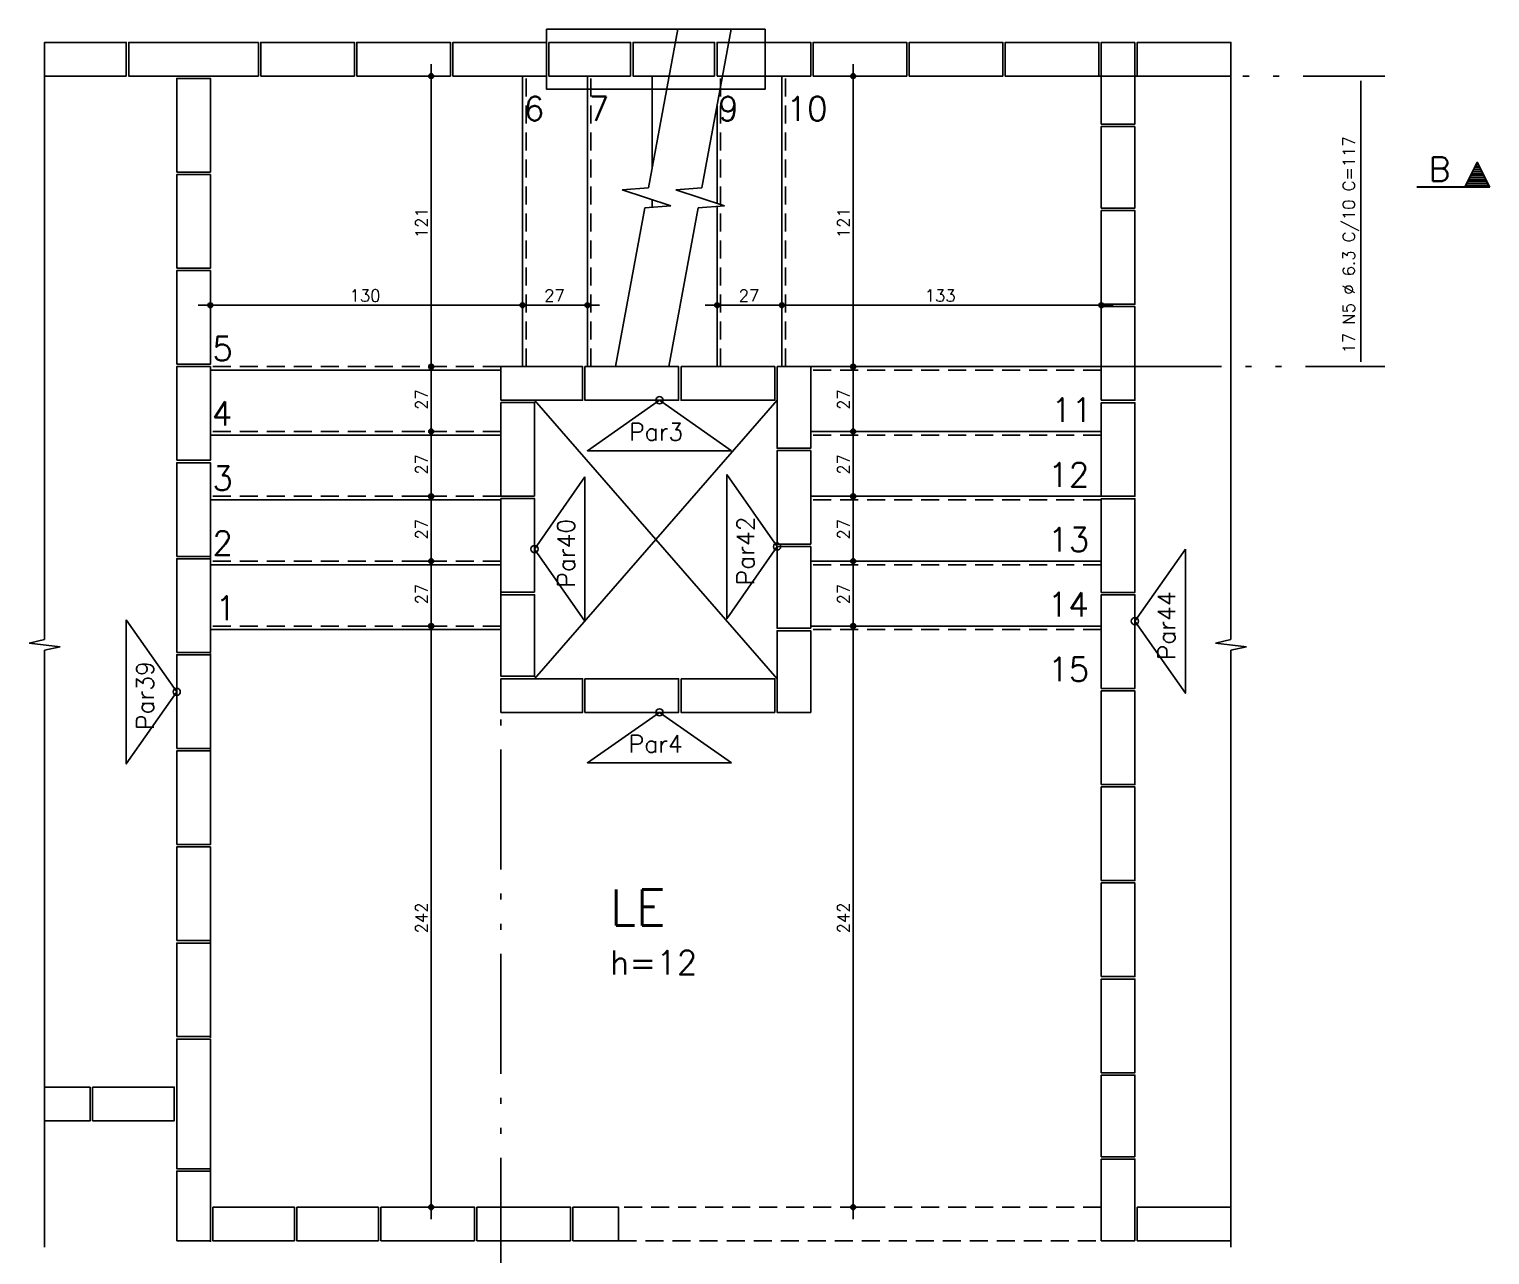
# Model space of a CAD drawing. Extents: x -2 to 86, y -1.5 to 60.9.
# Drawn here: x 15.39 to 39.72, y 19.59 to 40 of the extents above; entities that cross this region are included whole.
import ezdxf

# ---------------------------------------------------------------- set-up
doc = ezdxf.new("R2010")
doc.units = 0
doc.header["$MEASUREMENT"] = 0
doc.linetypes.add('ESTILO_TQS_0001', pattern=[0.45, 0.3, -0.15])
doc.linetypes.add('ESTILO_TQS_0004', pattern=[3.3, 2, -0.4, 0.05, -0.4, 0.05, -0.4])
for name, color, linetype in [('PENA_01', 1, 'CONTINUOUS'), ('PENA_02', 2, 'CONTINUOUS'), ('PENA_03', 3, 'CONTINUOUS'), ('PENA_04', 4, 'CONTINUOUS'), ('PENA_05', 5, 'CONTINUOUS')]:
    doc.layers.add(name, color=color, linetype=linetype)
doc.styles.get("Standard").update_dxf_attribs({"font": 'ROMANS.SHX'})

msp = doc.modelspace()

# ---------------------------------------------------------------- linework, layer by layer
at = {"layer": 'PENA_01', "linetype": 'Continuous'}
for p, q in [((25.708, 37.36), (26.196, 40.004)), ((26.6, 37.36), (27.088, 40.004)), ((15.651, 39.784), (15.651, 29.841)), ((35.411, 39.784), (35.411, 29.841)), ((22.089, 34.184), (22.089, 39.424)), ((29.118, 39.424), (29.118, 34.184)), ((22.211, 39.224), (21.889, 39.224)), ((29.031, 39.224), (28.918, 39.224)), ((25.158, 34.384), (25.646, 37.028)), ((26.05, 34.384), (26.539, 37.028)), ((18.411, 35.404), (18.411, 35.607)), ((23.611, 35.527), (23.611, 35.607)), ((23.611, 35.527), (23.611, 35.607)), ((26.851, 35.519), (26.851, 35.207)), ((27.931, 35.597), (27.931, 35.607)), ((27.931, 35.597), (27.931, 35.607)), ((33.251, 35.626), (33.251, 35.207)), ((18.211, 35.407), (23.811, 35.407)), ((23.411, 35.407), (24.891, 35.407)), ((24.691, 35.486), (24.691, 35.207)), ((26.651, 35.407), (28.131, 35.407)), ((27.731, 35.407), (33.451, 35.407)), ((22.089, 33.104), (22.089, 34.584)), ((29.118, 34.584), (29.118, 33.104)), ((22.241, 34.384), (22.289, 34.384)), ((22.241, 34.384), (22.289, 34.384)), ((28.987, 34.384), (28.918, 34.384)), ((28.987, 34.384), (28.918, 34.384)), ((22.089, 32.024), (22.089, 33.504)), ((29.118, 33.504), (29.118, 32.024)), ((21.984, 33.304), (21.889, 33.304)), ((21.984, 33.304), (21.889, 33.304)), ((29.138, 33.304), (28.918, 33.304)), ((29.138, 33.304), (28.918, 33.304)), ((22.089, 30.944), (22.089, 32.424)), ((29.118, 32.424), (29.118, 30.944)), ((22.101, 32.224), (21.889, 32.224)), ((22.101, 32.224), (21.889, 32.224)), ((29.138, 32.224), (28.918, 32.224)), ((29.138, 32.224), (28.918, 32.224)), ((22.323, 31.144), (21.889, 31.144)), ((22.323, 31.144), (21.889, 31.144)), ((22.089, 29.864), (22.089, 31.344)), ((29.364, 31.144), (28.918, 31.144)), ((29.364, 31.144), (28.918, 31.144)), ((29.118, 31.344), (29.118, 29.864)), ((22.089, 20.184), (22.089, 30.264)), ((29.118, 30.264), (29.118, 20.184)), ((22.12, 30.064), (21.889, 30.064)), ((22.353, 30.064), (21.889, 30.064)), ((29.271, 30.064), (28.918, 30.064)), ((29.271, 30.064), (28.918, 30.064)), ((15.651, 29.659), (15.651, 19.715)), ((35.411, 29.659), (35.411, 19.715)), ((22.171, 20.384), (22.289, 20.384)), ((29.591, 20.384), (28.918, 20.384))]:
    msp.add_line(p, q, dxfattribs=at)
at = {"layer": 'PENA_01', "linetype": 'ESTILO_TQS_0001'}
for p, q in [((23.671, 34.384), (23.671, 39.224)), ((24.751, 34.384), (24.751, 39.224)), ((26.911, 34.384), (26.911, 39.224)), ((27.991, 34.384), (27.991, 39.224)), ((23.251, 34.384), (18.411, 34.384)), ((33.251, 34.324), (28.411, 34.324)), ((23.251, 33.304), (18.411, 33.304)), ((33.251, 33.244), (28.411, 33.244)), ((23.251, 32.224), (18.411, 32.224)), ((33.251, 32.164), (28.411, 32.164)), ((23.251, 31.144), (18.411, 31.144)), ((33.251, 31.084), (28.411, 31.084)), ((23.251, 30.064), (18.411, 30.064)), ((33.251, 30.004), (28.411, 30.004))]:
    msp.add_line(p, q, dxfattribs=at)
at = {"layer": 'PENA_01', "linetype": 'ESTILO_TQS_0004'}
for p, q in [((33.211, 39.224), (37.973, 39.224)), ((33.251, 34.384), (37.973, 34.384)), ((18.411, 32.004), (18.411, 16.558)), ((23.251, 31.406), (23.251, 16.558))]:
    msp.add_line(p, q, dxfattribs=at)
at = {"layer": 'PENA_01', "linetype": 'Continuous'}
for points in [[(17.011, 39.224), (15.651, 39.224), (15.651, 39.784), (17.011, 39.784), (17.011, 39.224)], [(19.211, 39.784), (17.051, 39.784), (17.051, 39.224), (19.211, 39.224), (19.211, 39.784)], [(19.251, 39.224), (20.811, 39.224), (20.811, 39.784), (19.251, 39.784), (19.251, 39.224)], [(20.851, 39.224), (22.411, 39.224), (22.411, 39.784), (20.851, 39.784), (20.851, 39.224)], [(22.451, 39.224), (24.011, 39.224), (24.011, 39.784), (22.451, 39.784), (22.451, 39.224)], [(25.411, 39.224), (24.051, 39.224), (24.051, 39.784), (25.411, 39.784), (25.411, 39.224)], [(26.811, 39.224), (25.451, 39.224), (25.451, 39.784), (26.811, 39.784), (26.811, 39.224)], [(26.851, 39.224), (28.411, 39.224), (28.411, 39.784), (26.851, 39.784), (26.851, 39.224)], [(28.451, 39.224), (30.011, 39.224), (30.011, 39.784), (28.451, 39.784), (28.451, 39.224)], [(30.051, 39.224), (31.611, 39.224), (31.611, 39.784), (30.051, 39.784), (30.051, 39.224)], [(31.651, 39.224), (33.211, 39.224), (33.211, 39.784), (31.651, 39.784), (31.651, 39.224)], [(33.811, 39.784), (33.811, 38.424), (33.251, 38.424), (33.251, 39.784), (33.811, 39.784)], [(33.851, 39.224), (35.411, 39.224), (35.411, 39.784), (33.851, 39.784), (33.851, 39.224)], [(17.851, 37.624), (17.851, 39.184), (18.411, 39.184), (18.411, 37.624), (17.851, 37.624)], [(33.811, 38.384), (33.811, 37.024), (33.251, 37.024), (33.251, 38.384), (33.811, 38.384)], [(17.851, 36.024), (17.851, 37.584), (18.411, 37.584), (18.411, 36.024), (17.851, 36.024)], [(33.251, 35.424), (33.251, 36.984), (33.811, 36.984), (33.811, 35.424), (33.251, 35.424)], [(17.851, 34.424), (17.851, 35.984), (18.411, 35.984), (18.411, 34.424), (17.851, 34.424)], [(33.251, 33.824), (33.251, 35.384), (33.811, 35.384), (33.811, 33.824), (33.251, 33.824)], [(17.851, 32.824), (17.851, 34.384), (18.411, 34.384), (18.411, 32.824), (17.851, 32.824)], [(23.251, 33.824), (24.611, 33.824), (24.611, 34.384), (23.251, 34.384), (23.251, 33.824)], [(24.651, 34.384), (26.211, 34.384), (26.211, 33.824), (24.651, 33.824), (24.651, 34.384)], [(26.251, 34.384), (27.811, 34.384), (27.811, 33.824), (26.251, 33.824), (26.251, 34.384)], [(27.851, 34.384), (27.851, 33.024), (28.411, 33.024), (28.411, 34.384), (27.851, 34.384)], [(23.811, 33.824), (27.851, 29.186)], [(23.811, 29.186), (27.851, 33.824)], [(23.811, 32.226), (23.811, 33.786), (23.251, 33.786), (23.251, 32.226), (23.811, 32.226)], [(33.251, 32.224), (33.251, 33.784), (33.811, 33.784), (33.811, 32.224), (33.251, 32.224)], [(28.411, 31.426), (28.411, 32.986), (27.851, 32.986), (27.851, 31.426), (28.411, 31.426)], [(17.851, 31.224), (17.851, 32.784), (18.411, 32.784), (18.411, 31.224), (17.851, 31.224)], [(23.811, 30.626), (23.811, 32.186), (23.251, 32.186), (23.251, 30.626), (23.811, 30.626)], [(33.251, 30.624), (33.251, 32.184), (33.811, 32.184), (33.811, 30.624), (33.251, 30.624)], [(28.411, 30.026), (28.411, 31.386), (27.851, 31.386), (27.851, 30.026), (28.411, 30.026)], [(17.851, 29.624), (17.851, 31.184), (18.411, 31.184), (18.411, 29.624), (17.851, 29.624)], [(23.251, 30.586), (23.251, 29.226), (23.811, 29.226), (23.811, 30.586), (23.251, 30.586)], [(33.251, 29.024), (33.251, 30.584), (33.811, 30.584), (33.811, 29.024), (33.251, 29.024)], [(28.411, 28.626), (28.411, 29.986), (27.851, 29.986), (27.851, 28.626), (28.411, 28.626)], [(17.851, 28.024), (17.851, 29.584), (18.411, 29.584), (18.411, 28.024), (17.851, 28.024)], [(23.251, 28.626), (24.611, 28.626), (24.611, 29.186), (23.251, 29.186), (23.251, 28.626)], [(24.651, 29.186), (26.211, 29.186), (26.211, 28.626), (24.651, 28.626), (24.651, 29.186)], [(26.251, 29.186), (27.811, 29.186), (27.811, 28.626), (26.251, 28.626), (26.251, 29.186)], [(33.251, 27.424), (33.251, 28.984), (33.811, 28.984), (33.811, 27.424), (33.251, 27.424)], [(17.851, 26.424), (17.851, 27.984), (18.411, 27.984), (18.411, 26.424), (17.851, 26.424)], [(33.251, 25.824), (33.251, 27.384), (33.811, 27.384), (33.811, 25.824), (33.251, 25.824)], [(17.851, 24.824), (17.851, 26.384), (18.411, 26.384), (18.411, 24.824), (17.851, 24.824)], [(33.251, 24.224), (33.251, 25.784), (33.811, 25.784), (33.811, 24.224), (33.251, 24.224)], [(17.851, 23.224), (17.851, 24.784), (18.411, 24.784), (18.411, 23.224), (17.851, 23.224)], [(33.251, 22.624), (33.251, 24.184), (33.811, 24.184), (33.811, 22.624), (33.251, 22.624)], [(18.411, 21.024), (18.411, 23.184), (17.851, 23.184), (17.851, 21.024), (18.411, 21.024)], [(15.651, 21.824), (16.411, 21.824), (16.411, 22.384)], [(16.411, 22.384), (15.651, 22.384)], [(16.451, 22.384), (17.811, 22.384), (17.811, 21.824), (16.451, 21.824), (16.451, 22.384)], [(33.811, 21.224), (33.811, 22.584), (33.251, 22.584), (33.251, 21.224), (33.811, 21.224)], [(33.811, 19.824), (33.811, 21.184), (33.251, 21.184), (33.251, 19.824), (33.811, 19.824)], [(17.851, 19.824), (17.851, 20.984), (18.411, 20.984), (18.411, 19.824), (17.851, 19.824)], [(18.451, 20.384), (19.811, 20.384), (19.811, 19.824), (18.451, 19.824), (18.451, 20.384)], [(19.851, 20.384), (21.211, 20.384), (21.211, 19.824), (19.851, 19.824), (19.851, 20.384)], [(22.811, 19.824), (21.251, 19.824), (21.251, 20.384), (22.811, 20.384), (22.811, 19.824)], [(24.411, 19.824), (22.851, 19.824), (22.851, 20.384), (24.411, 20.384), (24.411, 19.824)], [(25.211, 19.824), (24.451, 19.824), (24.451, 20.384), (25.211, 20.384), (25.211, 19.824)], [(33.851, 20.384), (35.411, 20.384), (35.411, 19.824), (33.851, 19.824), (33.851, 20.384)]]:
    msp.add_lwpolyline(points, dxfattribs=at)
at = {"layer": 'PENA_01', "linetype": 'ESTILO_TQS_0001'}
msp.add_lwpolyline([(25.211, 19.824), (33.251, 19.824), (33.251, 20.384), (25.211, 20.384), (25.211, 19.824)], dxfattribs=at)
at = {"layer": 'PENA_02', "linetype": 'Continuous'}
for points in [[(23.611, 34.384), (23.611, 39.224)], [(24.691, 34.384), (24.691, 39.224)], [(25.771, 37.705), (25.771, 39.224)], [(27.931, 34.384), (27.931, 39.224)], [(26.851, 37.103), (26.851, 38.721)], [(25.771, 37.038), (25.771, 37.164)], [(26.851, 34.384), (26.851, 37.053)], [(18.411, 34.324), (23.251, 34.324)], [(28.411, 34.384), (33.251, 34.384)], [(18.411, 33.244), (23.251, 33.244)], [(28.411, 33.304), (33.251, 33.304)], [(18.411, 32.164), (23.251, 32.164)], [(28.411, 32.224), (33.251, 32.224)], [(28.411, 31.144), (33.251, 31.144)], [(18.411, 31.084), (23.251, 31.084)], [(18.411, 30.004), (23.251, 30.004)], [(28.411, 30.064), (33.251, 30.064)]]:
    msp.add_lwpolyline(points, dxfattribs=at)
for centre, radius in [((22.089, 39.224), 0.04), ((22.089, 39.224), 0.02), ((29.118, 39.224), 0.04), ((29.118, 39.224), 0.02), ((18.411, 35.407), 0.04), ((18.411, 35.407), 0.02), ((23.611, 35.407), 0.04), ((23.611, 35.407), 0.04), ((23.611, 35.407), 0.02), ((23.611, 35.407), 0.02), ((24.691, 35.407), 0.04), ((24.691, 35.407), 0.02), ((26.851, 35.407), 0.04), ((26.851, 35.407), 0.02), ((27.931, 35.407), 0.04), ((27.931, 35.407), 0.04), ((27.931, 35.407), 0.02), ((27.931, 35.407), 0.02), ((33.251, 35.407), 0.04), ((33.251, 35.407), 0.02), ((22.089, 34.384), 0.04), ((22.089, 34.384), 0.04), ((22.089, 34.384), 0.02), ((22.089, 34.384), 0.02), ((29.118, 34.384), 0.04), ((29.118, 34.384), 0.04), ((29.118, 34.384), 0.02), ((29.118, 34.384), 0.02), ((22.089, 33.304), 0.04), ((22.089, 33.304), 0.04), ((29.118, 33.304), 0.04), ((29.118, 33.304), 0.04), ((22.089, 33.304), 0.02), ((22.089, 33.304), 0.02), ((29.118, 33.304), 0.02), ((29.118, 33.304), 0.02), ((22.089, 32.224), 0.04), ((22.089, 32.224), 0.04), ((22.089, 32.224), 0.02), ((22.089, 32.224), 0.02), ((29.118, 32.224), 0.04), ((29.118, 32.224), 0.04), ((29.118, 32.224), 0.02), ((29.118, 32.224), 0.02), ((22.089, 31.144), 0.04), ((22.089, 31.144), 0.04), ((22.089, 31.144), 0.02), ((22.089, 31.144), 0.02), ((29.118, 31.144), 0.04), ((29.118, 31.144), 0.04), ((29.118, 31.144), 0.02), ((29.118, 31.144), 0.02), ((22.089, 30.064), 0.04), ((22.089, 30.064), 0.04), ((22.089, 30.064), 0.02), ((22.089, 30.064), 0.02), ((29.118, 30.064), 0.04), ((29.118, 30.064), 0.04), ((29.118, 30.064), 0.02), ((29.118, 30.064), 0.02), ((22.089, 20.384), 0.04), ((22.089, 20.384), 0.02), ((29.118, 20.384), 0.04), ((29.118, 20.384), 0.02)]:
    msp.add_circle(centre, radius, dxfattribs=at)
at = {"layer": 'PENA_03', "linetype": 'Continuous'}
for p, q in [((22.411, 39.224), (22.411, 39.224)), ((29.231, 39.224), (29.231, 39.224)), ((25.708, 37.36), (25.271, 37.327)), ((26.083, 37.062), (25.271, 37.327)), ((26.6, 37.36), (26.164, 37.327)), ((26.975, 37.062), (26.164, 37.327)), ((25.646, 37.028), (26.083, 37.062)), ((26.539, 37.028), (26.975, 37.062)), ((33.251, 35.826), (33.251, 35.826)), ((24.691, 35.686), (24.691, 35.686)), ((26.851, 35.719), (26.851, 35.719)), ((23.611, 35.327), (23.611, 35.327)), ((23.611, 35.327), (23.611, 35.327)), ((27.931, 35.397), (27.931, 35.397)), ((27.931, 35.397), (27.931, 35.397)), ((18.411, 35.204), (18.411, 35.204)), ((22.041, 34.384), (22.041, 34.384)), ((22.041, 34.384), (22.041, 34.384)), ((29.187, 34.384), (29.187, 34.384)), ((29.187, 34.384), (29.187, 34.384)), ((22.184, 33.304), (22.184, 33.304)), ((22.184, 33.304), (22.184, 33.304)), ((29.338, 33.304), (29.338, 33.304)), ((29.338, 33.304), (29.338, 33.304)), ((22.301, 32.224), (22.301, 32.224)), ((22.301, 32.224), (22.301, 32.224)), ((29.338, 32.224), (29.338, 32.224)), ((29.338, 32.224), (29.338, 32.224)), ((22.523, 31.144), (22.523, 31.144)), ((22.523, 31.144), (22.523, 31.144)), ((29.564, 31.144), (29.564, 31.144)), ((29.564, 31.144), (29.564, 31.144)), ((22.32, 30.064), (22.32, 30.064)), ((22.553, 30.064), (22.553, 30.064)), ((29.471, 30.064), (29.471, 30.064)), ((29.471, 30.064), (29.471, 30.064)), ((15.651, 29.841), (15.394, 29.78)), ((15.908, 29.719), (15.394, 29.78)), ((15.651, 29.659), (15.908, 29.719)), ((35.411, 29.841), (35.154, 29.78)), ((35.668, 29.719), (35.154, 29.78)), ((35.411, 29.659), (35.668, 29.719)), ((21.971, 20.384), (21.971, 20.384)), ((29.791, 20.384), (29.791, 20.384))]:
    msp.add_line(p, q, dxfattribs=at)
for points in [[(24.011, 40.004), (27.651, 40.004), (27.651, 39.004), (24.011, 39.004), (24.011, 40.004)], [(39.719, 37.377), (39.514, 37.786), (39.31, 37.377), (39.719, 37.377)], [(27.093, 32.984), (25.893, 33.824), (24.693, 32.984), (27.093, 32.984)], [(24.651, 32.546), (23.811, 31.346), (24.651, 30.146), (24.651, 32.546)], [(27.011, 32.586), (27.851, 31.386), (27.011, 30.186), (27.011, 32.586)], [(34.651, 31.344), (33.811, 30.144), (34.651, 28.944), (34.651, 31.344)], [(17.011, 30.168), (17.851, 28.968), (17.011, 27.768), (17.011, 30.168)], [(27.093, 27.786), (25.893, 28.626), (24.693, 27.786), (27.093, 27.786)]]:
    msp.add_lwpolyline(points, dxfattribs=at)
for centre in [(25.893, 33.824), (23.811, 31.346), (27.851, 31.386), (33.811, 30.144), (17.851, 28.968), (25.893, 28.626)]:
    msp.add_circle(centre, 0.06, dxfattribs=at)
at = {"layer": 'PENA_04', "linetype": 'Continuous'}
for p, q in [((39.514, 37.79), (39.308, 37.377)), ((39.514, 37.786), (39.31, 37.377)), ((39.544, 37.726), (39.484, 37.726)), ((39.528, 37.758), (39.5, 37.758)), ((39.722, 37.375), (39.514, 37.79)), ((39.719, 37.377), (39.514, 37.786)), ((39.672, 37.471), (39.357, 37.471)), ((39.656, 37.503), (39.372, 37.503)), ((39.64, 37.535), (39.388, 37.535)), ((39.624, 37.567), (39.404, 37.567)), ((39.608, 37.598), (39.42, 37.598)), ((39.592, 37.63), (39.436, 37.63)), ((39.576, 37.662), (39.452, 37.662)), ((39.56, 37.694), (39.468, 37.694)), ((39.719, 37.377), (38.506, 37.377)), ((38.506, 37.375), (39.722, 37.375)), ((39.704, 37.407), (39.325, 37.407)), ((39.688, 37.439), (39.341, 37.439))]:
    msp.add_line(p, q, dxfattribs=at)
at = {"layer": 'PENA_05', "linetype": 'Continuous'}
msp.add_line((37.573, 34.464), (37.573, 39.144), dxfattribs=at)

# ---------------------------------------------------------------- texts
at = {"layer": 'PENA_03', "linetype": 'Continuous'}
for s, height, p in [('6', 0.4, (23.632, 38.481)), ('7', 0.4, (24.712, 38.481)), ('9', 0.4, (26.868, 38.481)), ('10', 0.4, (28.007, 38.481)), ('130', 0.2, (20.731, 35.467)), ('27', 0.2, (23.971, 35.467)), ('27', 0.2, (27.211, 35.467)), ('133', 0.2, (30.311, 35.467)), ('5', 0.4, (18.443, 34.484)), ('11', 0.4, (32.416, 33.464)), ('4', 0.4, (18.435, 33.404)), ('Par3', 0.288, (25.386, 33.154)), ('3', 0.4, (18.443, 32.324)), ('12', 0.4, (32.365, 32.384)), ('2', 0.4, (18.443, 31.244)), ('13', 0.4, (32.365, 31.304)), ('1', 0.4, (18.495, 30.164)), ('14', 0.4, (32.356, 30.224)), ('15', 0.4, (32.365, 29.144)), ('Par4', 0.288, (25.379, 27.956)), ('LE', 0.6, (25.066, 25.074)), ('h=12', 0.4, (25.066, 24.258))]:
    msp.add_text(s, height=height, dxfattribs=at).set_placement(p)
for s, height, p in [('17 N5 %%c 6.3 C/10 C=117', 0.2, (37.473, 34.604)), ('121', 0.2, (22.029, 36.524)), ('121', 0.2, (29.058, 36.524)), ('27', 0.2, (22.029, 33.664)), ('27', 0.2, (29.058, 33.664)), ('27', 0.2, (22.029, 32.584)), ('27', 0.2, (29.058, 32.584)), ('27', 0.2, (22.029, 31.504)), ('Par40', 0.288, (24.481, 30.702)), ('Par42', 0.288, (27.469, 30.741)), ('27', 0.2, (29.058, 31.504)), ('27', 0.2, (22.029, 30.424)), ('27', 0.2, (29.058, 30.424)), ('Par44', 0.288, (34.481, 29.493)), ('Par39', 0.288, (17.469, 28.33)), ('242', 0.2, (22.029, 24.944)), ('242', 0.2, (29.058, 24.944))]:
    msp.add_text(s, height=height, rotation=90, dxfattribs=at).set_placement(p)
at = {"layer": 'PENA_04', "linetype": 'Continuous'}
msp.add_text('B', height=0.4, dxfattribs=at).set_placement((38.706, 37.475))

doc.saveas('drawing.dxf')
